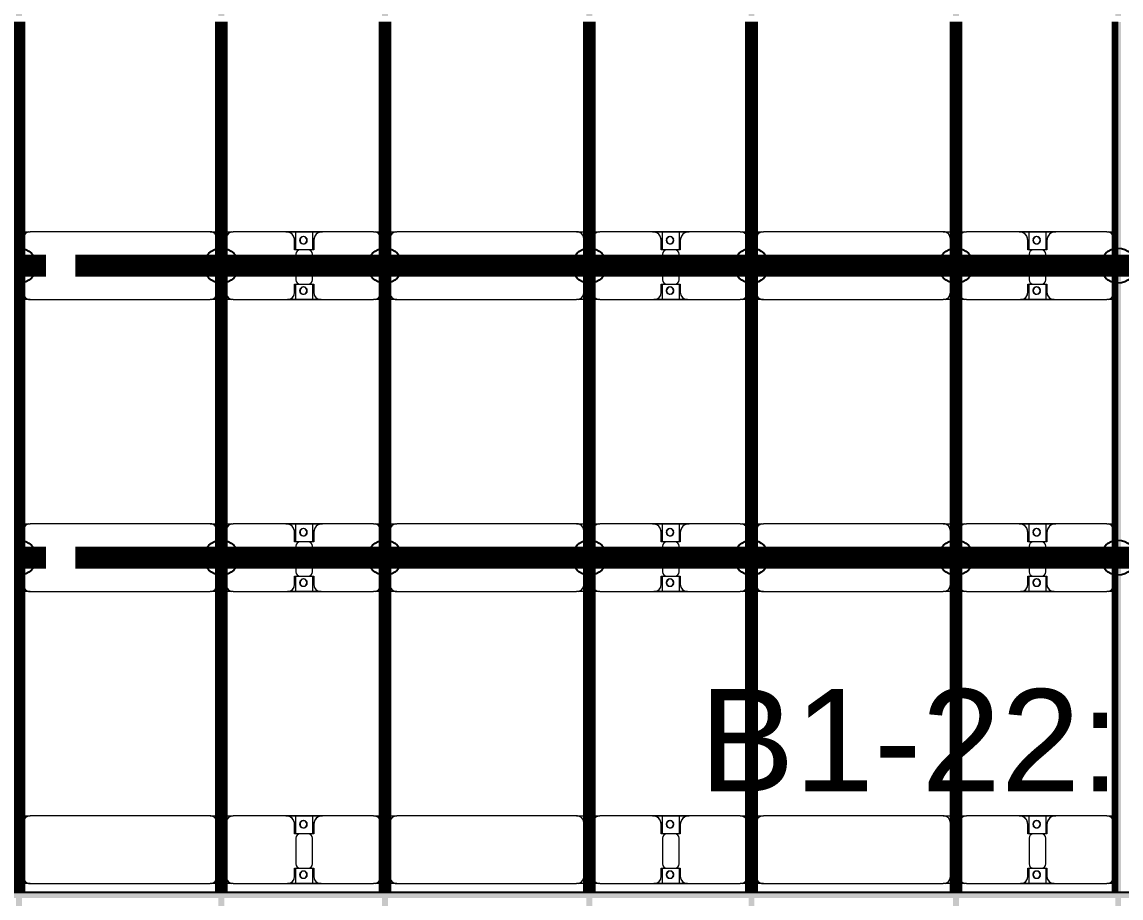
# Model space of a CAD drawing. Header units: millimetres. Extents: x -268744 to 115753, y -96240 to -10461.
# Drawn here: x -224589 to -217064, y -28647 to -22647 of the extents above; entities that cross this region are included whole.
import ezdxf

# ---------------------------------------------------------------- set-up
doc = ezdxf.new("R2010")
doc.units = ezdxf.units.MM
doc.layers.add('A-GENM', color=13, linetype='Continuous', lineweight=9)
doc.layers.add('S-BEAM', color=12, linetype='Continuous', lineweight=9)
doc.layers.add('GC-GHI CHU', color=2, linetype='Continuous')
doc.layers.add('GC-HOP 40x60 GIA CUONG', color=1, linetype='Continuous')
doc.styles.add('GC_VN', font='arial.ttf')

# ---------------------------------------------------------------- blocks, each defined once
blk = doc.blocks.new('Dầm C52 - Dầm C52-V2-KHUNG KẾT CẤU BÈ PIN 1')
at = {"layer": 'S-BEAM', "lineweight": 140}
h = blk.add_hatch(color=1, dxfattribs=at)
h.paths.add_polyline_path([(-25480.9, 20), (-25480.9, -20), (-25440.9, -20), (-25440.9, 20)])
h.paths.add_polyline_path([(-25400.9, 20), (-25400.9, -20), (-19440.9, -20), (-19443, 20), (-24983.5, 20)])
h.paths.add_polyline_path([(-19400.9, 20), (-19400.9, -20), (-13440.9, -20), (-13440.9, 20), (-18519.6, 20)])
h.paths.add_polyline_path([(-13400.9, -20), (-7440.9, -20), (-7440.9, 20), (-13400.9, 20)])
h.paths.add_polyline_path([(-7400.9, 20), (-7400.9, -20), (-1440.9, -20), (-1440.9, 20), (-6515.3, 20)])
h.paths.add_polyline_path([(-1400.9, 20), (-1400.9, -20), (4559.1, -20), (4559.1, 20), (-974.9, 20)])
h.paths.add_polyline_path([(4599.1, -20), (10559.1, -20), (10559.1, 20), (4599.1, 20)])
h.paths.add_polyline_path([(10599.1, -20), (16559.1, -20), (16559.1, 20), (10599.1, 20)])
h.paths.add_polyline_path([(16599.1, 20), (16599.1, -20), (22559.1, -20), (22559.1, 20), (17493.2, 20)])
h.paths.add_polyline_path([(22599.1, 20), (22599.1, -20), (25259.1, -20), (25259.1, 20), (23033.7, 20)])
h.paths.add_polyline_path([(25299.1, -20), (25480.9, -20), (25480.9, 20), (25299.1, 20)])
at = {"layer": 'S-BEAM', "color": 1, "lineweight": 140}
for p, q in [((16599.1, 20), (22559.1, 20)), ((22559.1, -20), (16599.1, -20))]:
    blk.add_line(p, q, dxfattribs=at)
blk = doc.blocks.new('Dầm C52 - Dầm C52-102503-KHUNG KẾT CẤU BÈ PIN 1')
at = {"layer": 'S-BEAM', "lineweight": 140}
h = blk.add_hatch(color=1, dxfattribs=at)
h.paths.add_polyline_path([(-25480.9, 20), (-25480.9, -20), (-25440.9, -20), (-25440.9, 20)])
h.paths.add_polyline_path([(-25400.9, 20), (-25400.9, -20), (-19440.9, -20), (-19443, 20), (-24983.5, 20)])
h.paths.add_polyline_path([(-19400.9, 20), (-19400.9, -20), (-13440.9, -20), (-13440.9, 20), (-17596.2, 20)])
h.paths.add_polyline_path([(-13400.9, -20), (-7440.9, -20), (-7440.9, 20), (-13400.9, 20)])
h.paths.add_polyline_path([(-7400.9, -20), (-1440.9, -20), (-1440.9, 20), (-7400.9, 20)])
h.paths.add_polyline_path([(-1400.9, -20), (4559.1, -20), (4559.1, 20), (-1400.9, 20)])
h.paths.add_polyline_path([(4599.1, -20), (10559.1, -20), (10559.1, 20), (4599.1, 20)])
h.paths.add_polyline_path([(10599.1, 20), (10599.1, -20), (16559.1, -20), (16559.1, 20), (11952.8, 20)])
h.paths.add_polyline_path([(16599.1, -20), (22559.1, -20), (22559.1, 20), (16599.1, 20)])
h.paths.add_polyline_path([(22599.1, -20), (25259.1, -20), (25259.1, 20), (22599.1, 20)])
h.paths.add_polyline_path([(25299.1, -20), (25441.8, -20), (25441.8, 20), (25299.1, 20)])
at = {"layer": 'S-BEAM', "color": 1, "lineweight": 140}
for p, q in [((16599.1, 20), (22559.1, 20)), ((22559.1, -20), (16599.1, -20))]:
    blk.add_line(p, q, dxfattribs=at)
blk = doc.blocks.new('Dai phao do pin - DẢI PHAO ĐỠ PIN-V17-KHUNG KẾT CẤU BÈ PIN 1')
at = {"layer": 'A-GENM', "color": 7}
for p, q in [((29442.6, 241.6), (29499.7, 241.6)), ((29442.6, 241.6), (29499.7, 241.6)), ((30730.3, 241.6), (29499.7, 241.6)), ((30730.3, 241.6), (30787.6, 241.6)), ((30730.3, 241.6), (30787.6, 241.6)), ((30827.6, 241.6), (30889.7, 241.6)), ((30827.6, 241.6), (30889.7, 241.6)), ((31249.7, 241.6), (30889.7, 241.6)), ((31249.7, 241.6), (31432.2, 241.6)), ((31432.2, 241.6), (31249.7, 241.6)), ((31317.8, 241.6), (31500.3, 241.6)), ((31317.8, 116.2), (31317.8, 241.6)), ((31500.3, 241.6), (31317.8, 241.6)), ((31432.2, 241.6), (31432.2, 116.2)), ((31850.3, 241.6), (31500.3, 241.6)), ((31850.3, 241.6), (31907.6, 241.6)), ((31850.3, 241.6), (31907.6, 241.6)), ((31947.6, 241.6), (32009.7, 241.6)), ((31947.6, 241.6), (32009.7, 241.6)), ((33240.3, 241.6), (32009.7, 241.6)), ((33240.3, 241.6), (33307.6, 241.6)), ((33240.3, 241.6), (33307.6, 241.6)), ((33347.6, 241.6), (33399.7, 241.6)), ((33347.6, 241.6), (33399.7, 241.6)), ((33759.7, 241.6), (33399.7, 241.6)), ((33759.7, 241.6), (33942.2, 241.6)), ((33942.2, 241.6), (33759.7, 241.6)), ((33827.8, 241.6), (34010.3, 241.6)), ((33827.8, 116.2), (33827.8, 241.6)), ((34010.3, 241.6), (33827.8, 241.6)), ((33942.2, 241.6), (33942.2, 116.2)), ((34360.3, 241.6), (34010.3, 241.6)), ((34360.3, 241.6), (34417.6, 241.6)), ((34360.3, 241.6), (34417.6, 241.6)), ((34457.6, 241.6), (34519.7, 241.6)), ((34457.6, 241.6), (34519.7, 241.6)), ((35750.3, 241.6), (34519.7, 241.6)), ((35750.3, 241.6), (35817.6, 241.6)), ((35750.3, 241.6), (35817.6, 241.6)), ((35857.6, 241.6), (35909.7, 241.6)), ((35857.6, 241.6), (35909.7, 241.6)), ((36269.7, 241.6), (35909.7, 241.6)), ((36269.7, 241.6), (36452.2, 241.6)), ((36452.2, 241.6), (36269.7, 241.6)), ((36337.8, 241.6), (36520.3, 241.6)), ((36337.8, 116.2), (36337.8, 241.6)), ((36520.3, 241.6), (36337.8, 241.6)), ((36452.2, 241.6), (36452.2, 116.2)), ((36870.3, 241.6), (36520.3, 241.6)), ((36870.3, 241.6), (36927.6, 241.6)), ((36870.3, 241.6), (36927.6, 241.6)), ((29449.7, 191.6), (29449.7, -173.4)), ((30780.3, -173.4), (30780.3, 191.6)), ((30839.7, 191.6), (30839.7, -173.4)), ((31309.7, 118.2), (31309.7, 181.6)), ((31440.3, 181.6), (31440.3, 118.2)), ((31900.3, -173.4), (31900.3, 191.6)), ((31959.7, 191.6), (31959.7, -173.4)), ((33290.3, -173.4), (33290.3, 191.6)), ((33349.7, 191.6), (33349.7, -173.4)), ((33819.7, 118.2), (33819.7, 181.6)), ((33950.3, 181.6), (33950.3, 118.2)), ((34410.3, -173.4), (34410.3, 191.6)), ((34469.7, 191.6), (34469.7, -173.4)), ((35800.3, -173.4), (35800.3, 191.6)), ((35859.7, 191.6), (35859.7, -173.4)), ((36329.7, 118.2), (36329.7, 181.6)), ((36460.3, 181.6), (36460.3, 118.2)), ((36920.3, -173.4), (36920.3, 191.6)), ((31402.2, 118.2), (31309.7, 118.2)), ((31317.8, 88.2), (31317.8, -88.2)), ((31440.3, 118.2), (31347.8, 118.2)), ((31432.2, -88.2), (31432.2, 88.2)), ((33912.2, 118.2), (33819.7, 118.2)), ((33827.8, 88.2), (33827.8, -88.2)), ((33950.3, 118.2), (33857.8, 118.2)), ((33942.2, -88.2), (33942.2, 88.2)), ((36422.2, 118.2), (36329.7, 118.2)), ((36337.8, 88.2), (36337.8, -88.2)), ((36460.3, 118.2), (36367.8, 118.2)), ((36452.2, -88.2), (36452.2, 88.2)), ((31309.7, -173.4), (31309.7, -118.2)), ((31309.7, -118.2), (31402.2, -118.2)), ((31317.8, -223.4), (31317.8, -116.2)), ((31347.8, -118.2), (31440.3, -118.2)), ((31432.2, -116.2), (31432.2, -223.4)), ((31440.3, -118.2), (31440.3, -173.4)), ((33819.7, -173.4), (33819.7, -118.2)), ((33819.7, -118.2), (33912.2, -118.2)), ((33827.8, -223.4), (33827.8, -116.2)), ((33857.8, -118.2), (33950.3, -118.2)), ((33942.2, -116.2), (33942.2, -223.4)), ((33950.3, -118.2), (33950.3, -173.4)), ((36329.7, -173.4), (36329.7, -118.2)), ((36329.7, -118.2), (36422.2, -118.2)), ((36337.8, -223.4), (36337.8, -116.2)), ((36367.8, -118.2), (36460.3, -118.2)), ((36452.2, -116.2), (36452.2, -223.4)), ((36460.3, -118.2), (36460.3, -173.4)), ((29499.7, -223.4), (29442.6, -223.4)), ((29499.7, -223.4), (29442.6, -223.4)), ((29499.7, -223.4), (30730.3, -223.4)), ((30787.6, -223.4), (30730.3, -223.4)), ((30787.6, -223.4), (30730.3, -223.4)), ((30889.7, -223.4), (30827.6, -223.4)), ((30889.7, -223.4), (30827.6, -223.4)), ((30889.7, -223.4), (31259.7, -223.4)), ((31432.2, -223.4), (31259.7, -223.4)), ((31259.7, -223.4), (31432.2, -223.4)), ((31490.3, -223.4), (31317.8, -223.4)), ((31317.8, -223.4), (31490.3, -223.4)), ((31490.3, -223.4), (31850.3, -223.4)), ((31907.6, -223.4), (31850.3, -223.4)), ((31907.6, -223.4), (31850.3, -223.4)), ((32009.7, -223.4), (31947.6, -223.4)), ((32009.7, -223.4), (31947.6, -223.4)), ((32009.7, -223.4), (33240.3, -223.4)), ((33307.6, -223.4), (33240.3, -223.4)), ((33307.6, -223.4), (33240.3, -223.4)), ((33399.7, -223.4), (33347.6, -223.4)), ((33399.7, -223.4), (33347.6, -223.4)), ((33399.7, -223.4), (33769.7, -223.4)), ((33942.2, -223.4), (33769.7, -223.4)), ((33769.7, -223.4), (33942.2, -223.4)), ((34000.3, -223.4), (33827.8, -223.4)), ((33827.8, -223.4), (34000.3, -223.4)), ((34000.3, -223.4), (34360.3, -223.4)), ((34417.6, -223.4), (34360.3, -223.4)), ((34417.6, -223.4), (34360.3, -223.4)), ((34519.7, -223.4), (34457.6, -223.4)), ((34519.7, -223.4), (34457.6, -223.4)), ((34519.7, -223.4), (35750.3, -223.4)), ((35817.6, -223.4), (35750.3, -223.4)), ((35817.6, -223.4), (35750.3, -223.4)), ((35909.7, -223.4), (35857.6, -223.4)), ((35909.7, -223.4), (35857.6, -223.4)), ((35909.7, -223.4), (36279.7, -223.4)), ((36452.2, -223.4), (36279.7, -223.4)), ((36279.7, -223.4), (36452.2, -223.4)), ((36510.3, -223.4), (36337.8, -223.4)), ((36337.8, -223.4), (36510.3, -223.4)), ((36510.3, -223.4), (36870.3, -223.4)), ((36927.6, -223.4), (36870.3, -223.4)), ((36927.6, -223.4), (36870.3, -223.4))]:
    blk.add_line(p, q, dxfattribs=at)
for centre, radius, start, end in [((29499.7, 191.6), 50, 90, 180), ((29499.7, 191.6), 50, 105, 135), ((30730.3, 191.6), 50, 360, 90), ((30730.3, 191.6), 50, 60, 90), ((30889.7, 191.6), 50, 90, 180), ((30889.7, 191.6), 50, 105, 180), ((31249.7, 181.6), 60, 0, 90), ((31249.7, 181.6), 60, 0, 60), ((31500.3, 181.6), 60, 90, 180), ((31500.3, 181.6), 60, 120, 180), ((31850.3, 191.6), 50, 360, 90), ((31850.3, 191.6), 50, 360, 75), ((32009.7, 191.6), 50, 90, 180), ((32009.7, 191.6), 50, 105, 135), ((33240.3, 191.6), 50, 360, 90), ((33240.3, 191.6), 50, 60, 90), ((33399.7, 191.6), 50, 90, 180), ((33399.7, 191.6), 50, 105, 180), ((33759.7, 181.6), 60, 360, 90), ((33759.7, 181.6), 60, 360, 60), ((34010.3, 181.6), 60, 90, 180), ((34010.3, 181.6), 60, 120, 180), ((34360.3, 191.6), 50, 0, 90), ((34360.3, 191.6), 50, 0, 75), ((34519.7, 191.6), 50, 90, 180), ((34519.7, 191.6), 50, 105, 135), ((35750.3, 191.6), 50, 360, 90), ((35750.3, 191.6), 50, 60, 90), ((35909.7, 191.6), 50, 90, 180), ((35909.7, 191.6), 50, 105, 180), ((36269.7, 181.6), 60, 360, 90), ((36269.7, 181.6), 60, 360, 60), ((36520.3, 181.6), 60, 90, 180), ((36520.3, 181.6), 60, 120, 180), ((36870.3, 191.6), 50, 360, 90), ((36870.3, 191.6), 50, 360, 75), ((29499.7, 191.6), 50, 150, 180), ((30730.3, 191.6), 50, 15, 30), ((31368.6, 183.2), 25, 0, 180), ((31368.6, 183.2), 25, 180, 0), ((31368.6, 183.2), 25, 0, 165), ((31371.4, 183.2), 25, 360, 180), ((31371.4, 183.2), 25, 90, 180), ((31371.4, 183.2), 25, 180, 0), ((31371.4, 183.2), 25, 180, 300), ((31368.6, 183.2), 25, 210, 0), ((31371.4, 183.2), 25, 15, 75), ((31371.4, 183.2), 25, 330, 345), ((32009.7, 191.6), 50, 150, 180), ((33240.3, 191.6), 50, 15, 30), ((33878.6, 183.2), 25, 360, 180), ((33878.6, 183.2), 25, 180, 0), ((33878.6, 183.2), 25, 0, 165), ((33881.4, 183.2), 25, 0, 180), ((33881.4, 183.2), 25, 90, 180), ((33881.4, 183.2), 25, 180, 360), ((33881.4, 183.2), 25, 180, 300), ((33878.6, 183.2), 25, 210, 0), ((33881.4, 183.2), 25, 15, 75), ((33881.4, 183.2), 25, 330, 345), ((34519.7, 191.6), 50, 150, 180), ((35750.3, 191.6), 50, 15, 30), ((36388.6, 183.2), 25, 360, 180), ((36388.6, 183.2), 25, 180, 0), ((36388.6, 183.2), 25, 0, 165), ((36391.4, 183.2), 25, 0, 180), ((36391.4, 183.2), 25, 90, 180), ((36391.4, 183.2), 25, 180, 0), ((36391.4, 183.2), 25, 180, 300), ((36388.6, 183.2), 25, 210, 255), ((36388.6, 183.2), 25, 262.95651, 0), ((36391.4, 183.2), 25, 15, 75), ((36391.4, 183.2), 25, 330, 345), ((31347.8, 88.2), 30, 90, 180), ((31402.2, 88.2), 30, 0, 90), ((33857.8, 88.2), 30, 90, 180), ((33912.2, 88.2), 30, 0, 90), ((36367.8, 88.2), 30, 90, 180), ((36422.2, 88.2), 30, 0, 90), ((31347.8, -88.2), 30, 180, 270), ((31368.6, -161.8), 25, 0, 180), ((31368.6, -161.8), 25, 105, 165), ((31371.4, -161.8), 25, 360, 180), ((31371.4, -161.8), 25, 105, 180), ((31368.6, -161.8), 25, 0, 75), ((31371.4, -161.8), 25, 15, 75), ((31402.2, -88.2), 30, 270, 360), ((33857.8, -88.2), 30, 180, 270), ((33878.6, -161.8), 25, 0, 180), ((33878.6, -161.8), 25, 105, 165), ((33881.4, -161.8), 25, 0, 180), ((33881.4, -161.8), 25, 105, 180), ((33878.6, -161.8), 25, 0, 75), ((33881.4, -161.8), 25, 15, 75), ((33912.2, -88.2), 30, 270, 0), ((36367.8, -88.2), 30, 180, 270), ((36388.6, -161.8), 25, 360, 180), ((36388.6, -161.8), 25, 105, 165), ((36391.4, -161.8), 25, 360, 180), ((36391.4, -161.8), 25, 105, 180), ((36388.6, -161.8), 25, 0, 75), ((36391.4, -161.8), 25, 15, 75), ((36422.2, -88.2), 30, 270, 0), ((29499.7, -173.4), 50, 180, 270), ((29499.7, -173.4), 50, 180, 210), ((29499.7, -173.4), 50, 240, 270), ((30730.3, -173.4), 50, 270, 0), ((30730.3, -173.4), 50, 285, 300), ((30730.3, -173.4), 50, 330, 360), ((30889.7, -173.4), 50, 180, 270), ((30889.7, -173.4), 50, 180, 255), ((31259.7, -173.4), 50, 270, 0), ((31259.7, -173.4), 50, 285, 0), ((31368.6, -161.8), 25, 180, 0), ((31368.6, -161.8), 25, 195, 0), ((31371.4, -161.8), 25, 180, 0), ((31371.4, -161.8), 25, 180, 270), ((31371.4, -161.8), 25, 285, 345), ((31490.3, -173.4), 50, 180, 270), ((31490.3, -173.4), 50, 180, 255), ((31850.3, -173.4), 50, 270, 360), ((31850.3, -173.4), 50, 285, 360), ((32009.7, -173.4), 50, 180, 270), ((32009.7, -173.4), 50, 180, 210), ((32009.7, -173.4), 50, 240, 270), ((33240.3, -173.4), 50, 270, 360), ((33240.3, -173.4), 50, 285, 300), ((33240.3, -173.4), 50, 330, 360), ((33399.7, -173.4), 50, 180, 270), ((33399.7, -173.4), 50, 180, 255), ((33769.7, -173.4), 50, 270, 0), ((33769.7, -173.4), 50, 285, 0), ((33878.6, -161.8), 25, 180, 0), ((33878.6, -161.8), 25, 195, 0), ((33881.4, -161.8), 25, 180, 0), ((33881.4, -161.8), 25, 180, 270), ((33881.4, -161.8), 25, 285, 345), ((34000.3, -173.4), 50, 180, 270), ((34000.3, -173.4), 50, 180, 255), ((34360.3, -173.4), 50, 270, 0), ((34360.3, -173.4), 50, 285, 0), ((34519.7, -173.4), 50, 180, 270), ((34519.7, -173.4), 50, 180, 210), ((34519.7, -173.4), 50, 240, 270), ((35750.3, -173.4), 50, 270, 360), ((35750.3, -173.4), 50, 285, 300), ((35750.3, -173.4), 50, 330, 360), ((35909.7, -173.4), 50, 180, 270), ((35909.7, -173.4), 50, 180, 255), ((36279.7, -173.4), 50, 270, 0), ((36279.7, -173.4), 50, 285, 0), ((36388.6, -161.8), 25, 180, 0), ((36388.6, -161.8), 25, 195, 0), ((36391.4, -161.8), 25, 180, 0), ((36391.4, -161.8), 25, 180, 270), ((36391.4, -161.8), 25, 285, 345), ((36510.3, -173.4), 50, 180, 270), ((36510.3, -173.4), 50, 180, 255), ((36870.3, -173.4), 50, 270, 360), ((36870.3, -173.4), 50, 285, 360)]:
    blk.add_arc(centre, radius, start, end, dxfattribs=at)
blk = doc.blocks.new('Dai phao do pin - DẢI PHAO ĐỠ PIN-V22-KHUNG KẾT CẤU BÈ PIN 1')
at = {"layer": 'A-GENM', "color": 7}
for p, q in [((29442.6, 241.6), (29499.7, 241.6)), ((29442.6, 241.6), (29499.7, 241.6)), ((30730.3, 241.6), (29499.7, 241.6)), ((30730.3, 241.6), (30787.6, 241.6)), ((30730.3, 241.6), (30787.6, 241.6)), ((30827.6, 241.6), (30889.7, 241.6)), ((30827.6, 241.6), (30889.7, 241.6)), ((31249.7, 241.6), (30889.7, 241.6)), ((31249.7, 241.6), (31432.2, 241.6)), ((31432.2, 241.6), (31249.7, 241.6)), ((31317.8, 241.6), (31500.3, 241.6)), ((31317.8, 116.2), (31317.8, 241.6)), ((31500.3, 241.6), (31317.8, 241.6)), ((31432.2, 241.6), (31432.2, 116.2)), ((31850.3, 241.6), (31500.3, 241.6)), ((31850.3, 241.6), (31907.6, 241.6)), ((31850.3, 241.6), (31907.6, 241.6)), ((31947.6, 241.6), (32009.7, 241.6)), ((31947.6, 241.6), (32009.7, 241.6)), ((33240.3, 241.6), (32009.7, 241.6)), ((33240.3, 241.6), (33307.6, 241.6)), ((33240.3, 241.6), (33307.6, 241.6)), ((33347.6, 241.6), (33399.7, 241.6)), ((33347.6, 241.6), (33399.7, 241.6)), ((33759.7, 241.6), (33399.7, 241.6)), ((33759.7, 241.6), (33942.2, 241.6)), ((33942.2, 241.6), (33759.7, 241.6)), ((33827.8, 241.6), (34010.3, 241.6)), ((33827.8, 116.2), (33827.8, 241.6)), ((34010.3, 241.6), (33827.8, 241.6)), ((33942.2, 241.6), (33942.2, 116.2)), ((34360.3, 241.6), (34010.3, 241.6)), ((34360.3, 241.6), (34417.6, 241.6)), ((34360.3, 241.6), (34417.6, 241.6)), ((34457.6, 241.6), (34519.7, 241.6)), ((34457.6, 241.6), (34519.7, 241.6)), ((35750.3, 241.6), (34519.7, 241.6)), ((35750.3, 241.6), (35817.6, 241.6)), ((35750.3, 241.6), (35817.6, 241.6)), ((35857.6, 241.6), (35909.7, 241.6)), ((35857.6, 241.6), (35909.7, 241.6)), ((36269.7, 241.6), (35909.7, 241.6)), ((36269.7, 241.6), (36452.2, 241.6)), ((36452.2, 241.6), (36269.7, 241.6)), ((36337.8, 241.6), (36520.3, 241.6)), ((36337.8, 116.2), (36337.8, 241.6)), ((36520.3, 241.6), (36337.8, 241.6)), ((36452.2, 241.6), (36452.2, 116.2)), ((36870.3, 241.6), (36520.3, 241.6)), ((36870.3, 241.6), (36927.6, 241.6)), ((36870.3, 241.6), (36927.6, 241.6)), ((29449.7, 191.6), (29449.7, -173.4)), ((30780.3, -173.4), (30780.3, 191.6)), ((30839.7, 191.6), (30839.7, -173.4)), ((31309.7, 118.2), (31309.7, 181.6)), ((31440.3, 181.6), (31440.3, 118.2)), ((31900.3, -173.4), (31900.3, 191.6)), ((31959.7, 191.6), (31959.7, -173.4)), ((33290.3, -173.4), (33290.3, 191.6)), ((33349.7, 191.6), (33349.7, -173.4)), ((33819.7, 118.2), (33819.7, 181.6)), ((33950.3, 181.6), (33950.3, 118.2)), ((34410.3, -173.4), (34410.3, 191.6)), ((34469.7, 191.6), (34469.7, -173.4)), ((35800.3, -173.4), (35800.3, 191.6)), ((35859.7, 191.6), (35859.7, -173.4)), ((36329.7, 118.2), (36329.7, 181.6)), ((36460.3, 181.6), (36460.3, 118.2)), ((36920.3, -173.4), (36920.3, 191.6)), ((31402.2, 118.2), (31309.7, 118.2)), ((31317.8, 88.2), (31317.8, -88.2)), ((31440.3, 118.2), (31347.8, 118.2)), ((31432.2, -88.2), (31432.2, 88.2)), ((33912.2, 118.2), (33819.7, 118.2)), ((33827.8, 88.2), (33827.8, -88.2)), ((33950.3, 118.2), (33857.8, 118.2)), ((33942.2, -88.2), (33942.2, 88.2)), ((36422.2, 118.2), (36329.7, 118.2)), ((36337.8, 88.2), (36337.8, -88.2)), ((36460.3, 118.2), (36367.8, 118.2)), ((36452.2, -88.2), (36452.2, 88.2)), ((31309.7, -173.4), (31309.7, -118.2)), ((31309.7, -118.2), (31402.2, -118.2)), ((31317.8, -223.4), (31317.8, -116.2)), ((31347.8, -118.2), (31440.3, -118.2)), ((31432.2, -116.2), (31432.2, -223.4)), ((31440.3, -118.2), (31440.3, -173.4)), ((33819.7, -173.4), (33819.7, -118.2)), ((33819.7, -118.2), (33912.2, -118.2)), ((33827.8, -223.4), (33827.8, -116.2)), ((33857.8, -118.2), (33950.3, -118.2)), ((33942.2, -116.2), (33942.2, -223.4)), ((33950.3, -118.2), (33950.3, -173.4)), ((36329.7, -173.4), (36329.7, -118.2)), ((36329.7, -118.2), (36422.2, -118.2)), ((36337.8, -223.4), (36337.8, -116.2)), ((36367.8, -118.2), (36460.3, -118.2)), ((36452.2, -116.2), (36452.2, -223.4)), ((36460.3, -118.2), (36460.3, -173.4)), ((29499.7, -223.4), (29442.6, -223.4)), ((29499.7, -223.4), (29442.6, -223.4)), ((29499.7, -223.4), (30730.3, -223.4)), ((30787.6, -223.4), (30730.3, -223.4)), ((30787.6, -223.4), (30730.3, -223.4)), ((30889.7, -223.4), (30827.6, -223.4)), ((30889.7, -223.4), (30827.6, -223.4)), ((30889.7, -223.4), (31259.7, -223.4)), ((31432.2, -223.4), (31259.7, -223.4)), ((31259.7, -223.4), (31432.2, -223.4)), ((31490.3, -223.4), (31317.8, -223.4)), ((31317.8, -223.4), (31490.3, -223.4)), ((31490.3, -223.4), (31850.3, -223.4)), ((31907.6, -223.4), (31850.3, -223.4)), ((31907.6, -223.4), (31850.3, -223.4)), ((32009.7, -223.4), (31947.6, -223.4)), ((32009.7, -223.4), (31947.6, -223.4)), ((32009.7, -223.4), (33240.3, -223.4)), ((33307.6, -223.4), (33240.3, -223.4)), ((33307.6, -223.4), (33240.3, -223.4)), ((33399.7, -223.4), (33347.6, -223.4)), ((33399.7, -223.4), (33347.6, -223.4)), ((33399.7, -223.4), (33769.7, -223.4)), ((33942.2, -223.4), (33769.7, -223.4)), ((33769.7, -223.4), (33942.2, -223.4)), ((34000.3, -223.4), (33827.8, -223.4)), ((33827.8, -223.4), (34000.3, -223.4)), ((34000.3, -223.4), (34360.3, -223.4)), ((34417.6, -223.4), (34360.3, -223.4)), ((34417.6, -223.4), (34360.3, -223.4)), ((34519.7, -223.4), (34457.6, -223.4)), ((34519.7, -223.4), (34457.6, -223.4)), ((34519.7, -223.4), (35750.3, -223.4)), ((35817.6, -223.4), (35750.3, -223.4)), ((35817.6, -223.4), (35750.3, -223.4)), ((35909.7, -223.4), (35857.6, -223.4)), ((35909.7, -223.4), (35857.6, -223.4)), ((35909.7, -223.4), (36279.7, -223.4)), ((36452.2, -223.4), (36279.7, -223.4)), ((36279.7, -223.4), (36452.2, -223.4)), ((36510.3, -223.4), (36337.8, -223.4)), ((36337.8, -223.4), (36510.3, -223.4)), ((36510.3, -223.4), (36870.3, -223.4)), ((36927.6, -223.4), (36870.3, -223.4)), ((36927.6, -223.4), (36870.3, -223.4))]:
    blk.add_line(p, q, dxfattribs=at)
for centre, radius, start, end in [((29499.7, 191.6), 50, 90, 180), ((29499.7, 191.6), 50, 105, 135), ((30730.3, 191.6), 50, 360, 90), ((30730.3, 191.6), 50, 60, 90), ((30889.7, 191.6), 50, 90, 180), ((30889.7, 191.6), 50, 105, 180), ((31249.7, 181.6), 60, 0, 90), ((31249.7, 181.6), 60, 0, 60), ((31500.3, 181.6), 60, 90, 180), ((31500.3, 181.6), 60, 120, 180), ((31850.3, 191.6), 50, 360, 90), ((31850.3, 191.6), 50, 360, 75), ((32009.7, 191.6), 50, 90, 180), ((32009.7, 191.6), 50, 105, 135), ((33240.3, 191.6), 50, 360, 90), ((33240.3, 191.6), 50, 60, 90), ((33399.7, 191.6), 50, 90, 180), ((33399.7, 191.6), 50, 105, 180), ((33759.7, 181.6), 60, 360, 90), ((33759.7, 181.6), 60, 360, 60), ((34010.3, 181.6), 60, 90, 180), ((34010.3, 181.6), 60, 120, 180), ((34360.3, 191.6), 50, 0, 90), ((34360.3, 191.6), 50, 0, 75), ((34519.7, 191.6), 50, 90, 180), ((34519.7, 191.6), 50, 105, 135), ((35750.3, 191.6), 50, 360, 90), ((35750.3, 191.6), 50, 60, 90), ((35909.7, 191.6), 50, 90, 180), ((35909.7, 191.6), 50, 105, 180), ((36269.7, 181.6), 60, 360, 90), ((36269.7, 181.6), 60, 360, 60), ((36520.3, 181.6), 60, 90, 180), ((36520.3, 181.6), 60, 120, 180), ((36870.3, 191.6), 50, 360, 90), ((36870.3, 191.6), 50, 360, 75), ((29499.7, 191.6), 50, 150, 180), ((30730.3, 191.6), 50, 15, 30), ((31368.6, 183.2), 25, 0, 180), ((31368.6, 183.2), 25, 180, 0), ((31368.6, 183.2), 25, 0, 165), ((31371.4, 183.2), 25, 360, 180), ((31371.4, 183.2), 25, 90, 180), ((31371.4, 183.2), 25, 180, 0), ((31371.4, 183.2), 25, 180, 300), ((31368.6, 183.2), 25, 210, 0), ((31371.4, 183.2), 25, 15, 75), ((31371.4, 183.2), 25, 330, 345), ((32009.7, 191.6), 50, 150, 180), ((33240.3, 191.6), 50, 15, 30), ((33878.6, 183.2), 25, 360, 180), ((33878.6, 183.2), 25, 180, 0), ((33878.6, 183.2), 25, 0, 165), ((33881.4, 183.2), 25, 0, 180), ((33881.4, 183.2), 25, 90, 180), ((33881.4, 183.2), 25, 180, 360), ((33881.4, 183.2), 25, 180, 300), ((33878.6, 183.2), 25, 210, 0), ((33881.4, 183.2), 25, 15, 75), ((33881.4, 183.2), 25, 330, 345), ((34519.7, 191.6), 50, 150, 180), ((35750.3, 191.6), 50, 15, 30), ((36388.6, 183.2), 25, 360, 180), ((36388.6, 183.2), 25, 180, 0), ((36388.6, 183.2), 25, 0, 165), ((36391.4, 183.2), 25, 0, 180), ((36391.4, 183.2), 25, 90, 180), ((36391.4, 183.2), 25, 180, 0), ((36391.4, 183.2), 25, 180, 300), ((36388.6, 183.2), 25, 210, 255), ((36388.6, 183.2), 25, 262.95651, 0), ((36391.4, 183.2), 25, 15, 75), ((36391.4, 183.2), 25, 330, 345), ((31347.8, 88.2), 30, 90, 180), ((31402.2, 88.2), 30, 0, 90), ((33857.8, 88.2), 30, 90, 180), ((33912.2, 88.2), 30, 0, 90), ((36367.8, 88.2), 30, 90, 180), ((36422.2, 88.2), 30, 0, 90), ((31347.8, -88.2), 30, 180, 270), ((31368.6, -161.8), 25, 0, 180), ((31368.6, -161.8), 25, 105, 165), ((31371.4, -161.8), 25, 360, 180), ((31371.4, -161.8), 25, 105, 180), ((31368.6, -161.8), 25, 0, 75), ((31371.4, -161.8), 25, 15, 75), ((31402.2, -88.2), 30, 270, 360), ((33857.8, -88.2), 30, 180, 270), ((33878.6, -161.8), 25, 0, 180), ((33878.6, -161.8), 25, 105, 165), ((33881.4, -161.8), 25, 0, 180), ((33881.4, -161.8), 25, 105, 180), ((33878.6, -161.8), 25, 0, 75), ((33881.4, -161.8), 25, 15, 75), ((33912.2, -88.2), 30, 270, 0), ((36367.8, -88.2), 30, 180, 270), ((36388.6, -161.8), 25, 360, 180), ((36388.6, -161.8), 25, 105, 165), ((36391.4, -161.8), 25, 360, 180), ((36391.4, -161.8), 25, 105, 180), ((36388.6, -161.8), 25, 0, 75), ((36391.4, -161.8), 25, 15, 75), ((36422.2, -88.2), 30, 270, 0), ((29499.7, -173.4), 50, 180, 270), ((29499.7, -173.4), 50, 180, 210), ((29499.7, -173.4), 50, 240, 270), ((30730.3, -173.4), 50, 270, 0), ((30730.3, -173.4), 50, 285, 300), ((30730.3, -173.4), 50, 330, 360), ((30889.7, -173.4), 50, 180, 270), ((30889.7, -173.4), 50, 180, 255), ((31259.7, -173.4), 50, 270, 0), ((31259.7, -173.4), 50, 285, 0), ((31368.6, -161.8), 25, 180, 0), ((31368.6, -161.8), 25, 195, 0), ((31371.4, -161.8), 25, 180, 0), ((31371.4, -161.8), 25, 180, 270), ((31371.4, -161.8), 25, 285, 345), ((31490.3, -173.4), 50, 180, 270), ((31490.3, -173.4), 50, 180, 255), ((31850.3, -173.4), 50, 270, 360), ((31850.3, -173.4), 50, 285, 360), ((32009.7, -173.4), 50, 180, 270), ((32009.7, -173.4), 50, 180, 210), ((32009.7, -173.4), 50, 240, 270), ((33240.3, -173.4), 50, 270, 360), ((33240.3, -173.4), 50, 285, 300), ((33240.3, -173.4), 50, 330, 360), ((33399.7, -173.4), 50, 180, 270), ((33399.7, -173.4), 50, 180, 255), ((33769.7, -173.4), 50, 270, 0), ((33769.7, -173.4), 50, 285, 0), ((33878.6, -161.8), 25, 180, 0), ((33878.6, -161.8), 25, 195, 0), ((33881.4, -161.8), 25, 180, 0), ((33881.4, -161.8), 25, 180, 270), ((33881.4, -161.8), 25, 285, 345), ((34000.3, -173.4), 50, 180, 270), ((34000.3, -173.4), 50, 180, 255), ((34360.3, -173.4), 50, 270, 0), ((34360.3, -173.4), 50, 285, 0), ((34519.7, -173.4), 50, 180, 270), ((34519.7, -173.4), 50, 180, 210), ((34519.7, -173.4), 50, 240, 270), ((35750.3, -173.4), 50, 270, 360), ((35750.3, -173.4), 50, 285, 300), ((35750.3, -173.4), 50, 330, 360), ((35909.7, -173.4), 50, 180, 270), ((35909.7, -173.4), 50, 180, 255), ((36279.7, -173.4), 50, 270, 0), ((36279.7, -173.4), 50, 285, 0), ((36388.6, -161.8), 25, 180, 0), ((36388.6, -161.8), 25, 195, 0), ((36391.4, -161.8), 25, 180, 0), ((36391.4, -161.8), 25, 180, 270), ((36391.4, -161.8), 25, 285, 345), ((36510.3, -173.4), 50, 180, 270), ((36510.3, -173.4), 50, 180, 255), ((36870.3, -173.4), 50, 270, 360), ((36870.3, -173.4), 50, 285, 360)]:
    blk.add_arc(centre, radius, start, end, dxfattribs=at)
blk = doc.blocks.new('Dai phao do pin - DẢI PHAO ĐỠ PIN-V23-KHUNG KẾT CẤU BÈ PIN 1')
at = {"layer": 'A-GENM', "color": 7}
for p, q in [((29442.6, 241.6), (29499.7, 241.6)), ((29442.6, 241.6), (29499.7, 241.6)), ((30730.3, 241.6), (29499.7, 241.6)), ((30730.3, 241.6), (30787.6, 241.6)), ((30730.3, 241.6), (30787.6, 241.6)), ((30827.6, 241.6), (30889.7, 241.6)), ((30827.6, 241.6), (30889.7, 241.6)), ((31249.7, 241.6), (30889.7, 241.6)), ((31249.7, 241.6), (31432.2, 241.6)), ((31432.2, 241.6), (31249.7, 241.6)), ((31317.8, 241.6), (31500.3, 241.6)), ((31317.8, 116.2), (31317.8, 241.6)), ((31500.3, 241.6), (31317.8, 241.6)), ((31432.2, 241.6), (31432.2, 116.2)), ((31850.3, 241.6), (31500.3, 241.6)), ((31850.3, 241.6), (31907.6, 241.6)), ((31850.3, 241.6), (31907.6, 241.6)), ((31947.6, 241.6), (32009.7, 241.6)), ((31947.6, 241.6), (32009.7, 241.6)), ((33240.3, 241.6), (32009.7, 241.6)), ((33240.3, 241.6), (33307.6, 241.6)), ((33240.3, 241.6), (33307.6, 241.6)), ((33347.6, 241.6), (33399.7, 241.6)), ((33347.6, 241.6), (33399.7, 241.6)), ((33759.7, 241.6), (33399.7, 241.6)), ((33759.7, 241.6), (33942.2, 241.6)), ((33942.2, 241.6), (33759.7, 241.6)), ((33827.8, 241.6), (34010.3, 241.6)), ((33827.8, 116.2), (33827.8, 241.6)), ((34010.3, 241.6), (33827.8, 241.6)), ((33942.2, 241.6), (33942.2, 116.2)), ((34360.3, 241.6), (34010.3, 241.6)), ((34360.3, 241.6), (34417.6, 241.6)), ((34360.3, 241.6), (34417.6, 241.6)), ((34457.6, 241.6), (34519.7, 241.6)), ((34457.6, 241.6), (34519.7, 241.6)), ((35750.3, 241.6), (34519.7, 241.6)), ((35750.3, 241.6), (35817.6, 241.6)), ((35750.3, 241.6), (35817.6, 241.6)), ((35857.6, 241.6), (35909.7, 241.6)), ((35857.6, 241.6), (35909.7, 241.6)), ((36269.7, 241.6), (35909.7, 241.6)), ((36269.7, 241.6), (36452.2, 241.6)), ((36452.2, 241.6), (36269.7, 241.6)), ((36337.8, 241.6), (36520.3, 241.6)), ((36337.8, 116.2), (36337.8, 241.6)), ((36520.3, 241.6), (36337.8, 241.6)), ((36452.2, 241.6), (36452.2, 116.2)), ((36870.3, 241.6), (36520.3, 241.6)), ((36870.3, 241.6), (36927.6, 241.6)), ((36870.3, 241.6), (36927.6, 241.6)), ((29449.7, 191.6), (29449.7, -173.4)), ((30780.3, -173.4), (30780.3, 191.6)), ((30839.7, 191.6), (30839.7, -173.4)), ((31309.7, 118.2), (31309.7, 181.6)), ((31440.3, 181.6), (31440.3, 118.2)), ((31900.3, -173.4), (31900.3, 191.6)), ((31959.7, 191.6), (31959.7, -173.4)), ((33290.3, -173.4), (33290.3, 191.6)), ((33349.7, 191.6), (33349.7, -173.4)), ((33819.7, 118.2), (33819.7, 181.6)), ((33950.3, 181.6), (33950.3, 118.2)), ((34410.3, -173.4), (34410.3, 191.6)), ((34469.7, 191.6), (34469.7, -173.4)), ((35800.3, -173.4), (35800.3, 191.6)), ((35859.7, 191.6), (35859.7, -173.4)), ((36329.7, 118.2), (36329.7, 181.6)), ((36460.3, 181.6), (36460.3, 118.2)), ((36920.3, -173.4), (36920.3, 191.6)), ((31402.2, 118.2), (31309.7, 118.2)), ((31317.8, 88.2), (31317.8, -88.2)), ((31440.3, 118.2), (31347.8, 118.2)), ((31432.2, -88.2), (31432.2, 88.2)), ((33912.2, 118.2), (33819.7, 118.2)), ((33827.8, 88.2), (33827.8, -88.2)), ((33950.3, 118.2), (33857.8, 118.2)), ((33942.2, -88.2), (33942.2, 88.2)), ((36422.2, 118.2), (36329.7, 118.2)), ((36337.8, 88.2), (36337.8, -88.2)), ((36460.3, 118.2), (36367.8, 118.2)), ((36452.2, -88.2), (36452.2, 88.2)), ((31309.7, -173.4), (31309.7, -118.2)), ((31309.7, -118.2), (31402.2, -118.2)), ((31317.8, -223.4), (31317.8, -116.2)), ((31347.8, -118.2), (31440.3, -118.2)), ((31432.2, -116.2), (31432.2, -223.4)), ((31440.3, -118.2), (31440.3, -173.4)), ((33819.7, -173.4), (33819.7, -118.2)), ((33819.7, -118.2), (33912.2, -118.2)), ((33827.8, -223.4), (33827.8, -116.2)), ((33857.8, -118.2), (33950.3, -118.2)), ((33942.2, -116.2), (33942.2, -223.4)), ((33950.3, -118.2), (33950.3, -173.4)), ((36329.7, -173.4), (36329.7, -118.2)), ((36329.7, -118.2), (36422.2, -118.2)), ((36337.8, -223.4), (36337.8, -116.2)), ((36367.8, -118.2), (36460.3, -118.2)), ((36452.2, -116.2), (36452.2, -223.4)), ((36460.3, -118.2), (36460.3, -173.4)), ((29499.7, -223.4), (29442.6, -223.4)), ((29499.7, -223.4), (29442.6, -223.4)), ((29499.7, -223.4), (30730.3, -223.4)), ((30787.6, -223.4), (30730.3, -223.4)), ((30787.6, -223.4), (30730.3, -223.4)), ((30889.7, -223.4), (30827.6, -223.4)), ((30889.7, -223.4), (30827.6, -223.4)), ((30889.7, -223.4), (31259.7, -223.4)), ((31432.2, -223.4), (31259.7, -223.4)), ((31259.7, -223.4), (31432.2, -223.4)), ((31490.3, -223.4), (31317.8, -223.4)), ((31317.8, -223.4), (31490.3, -223.4)), ((31490.3, -223.4), (31850.3, -223.4)), ((31907.6, -223.4), (31850.3, -223.4)), ((31907.6, -223.4), (31850.3, -223.4)), ((32009.7, -223.4), (31947.6, -223.4)), ((32009.7, -223.4), (31947.6, -223.4)), ((32009.7, -223.4), (33240.3, -223.4)), ((33307.6, -223.4), (33240.3, -223.4)), ((33307.6, -223.4), (33240.3, -223.4)), ((33399.7, -223.4), (33347.6, -223.4)), ((33399.7, -223.4), (33347.6, -223.4)), ((33399.7, -223.4), (33769.7, -223.4)), ((33942.2, -223.4), (33769.7, -223.4)), ((33769.7, -223.4), (33942.2, -223.4)), ((34000.3, -223.4), (33827.8, -223.4)), ((33827.8, -223.4), (34000.3, -223.4)), ((34000.3, -223.4), (34360.3, -223.4)), ((34417.6, -223.4), (34360.3, -223.4)), ((34417.6, -223.4), (34360.3, -223.4)), ((34519.7, -223.4), (34457.6, -223.4)), ((34519.7, -223.4), (34457.6, -223.4)), ((34519.7, -223.4), (35750.3, -223.4)), ((35817.6, -223.4), (35750.3, -223.4)), ((35817.6, -223.4), (35750.3, -223.4)), ((35909.7, -223.4), (35857.6, -223.4)), ((35909.7, -223.4), (35857.6, -223.4)), ((35909.7, -223.4), (36279.7, -223.4)), ((36452.2, -223.4), (36279.7, -223.4)), ((36279.7, -223.4), (36452.2, -223.4)), ((36510.3, -223.4), (36337.8, -223.4)), ((36337.8, -223.4), (36510.3, -223.4)), ((36510.3, -223.4), (36870.3, -223.4)), ((36927.6, -223.4), (36870.3, -223.4)), ((36927.6, -223.4), (36870.3, -223.4))]:
    blk.add_line(p, q, dxfattribs=at)
for centre, radius, start, end in [((29499.7, 191.6), 50, 90, 180), ((29499.7, 191.6), 50, 105, 135), ((30730.3, 191.6), 50, 360, 90), ((30730.3, 191.6), 50, 60, 90), ((30889.7, 191.6), 50, 90, 180), ((30889.7, 191.6), 50, 105, 180), ((31249.7, 181.6), 60, 0, 90), ((31249.7, 181.6), 60, 0, 60), ((31500.3, 181.6), 60, 90, 180), ((31500.3, 181.6), 60, 120, 180), ((31850.3, 191.6), 50, 360, 90), ((31850.3, 191.6), 50, 360, 75), ((32009.7, 191.6), 50, 90, 180), ((32009.7, 191.6), 50, 105, 135), ((33240.3, 191.6), 50, 360, 90), ((33240.3, 191.6), 50, 60, 90), ((33399.7, 191.6), 50, 90, 180), ((33399.7, 191.6), 50, 105, 180), ((33759.7, 181.6), 60, 360, 90), ((33759.7, 181.6), 60, 360, 60), ((34010.3, 181.6), 60, 90, 180), ((34010.3, 181.6), 60, 120, 180), ((34360.3, 191.6), 50, 0, 90), ((34360.3, 191.6), 50, 0, 75), ((34519.7, 191.6), 50, 90, 180), ((34519.7, 191.6), 50, 105, 135), ((35750.3, 191.6), 50, 360, 90), ((35750.3, 191.6), 50, 60, 90), ((35909.7, 191.6), 50, 90, 180), ((35909.7, 191.6), 50, 105, 180), ((36269.7, 181.6), 60, 360, 90), ((36269.7, 181.6), 60, 360, 60), ((36520.3, 181.6), 60, 90, 180), ((36520.3, 181.6), 60, 120, 180), ((36870.3, 191.6), 50, 360, 90), ((36870.3, 191.6), 50, 360, 75), ((29499.7, 191.6), 50, 150, 180), ((30730.3, 191.6), 50, 15, 30), ((31368.6, 183.2), 25, 0, 180), ((31368.6, 183.2), 25, 180, 0), ((31368.6, 183.2), 25, 0, 165), ((31371.4, 183.2), 25, 360, 180), ((31371.4, 183.2), 25, 90, 180), ((31371.4, 183.2), 25, 180, 0), ((31371.4, 183.2), 25, 180, 300), ((31368.6, 183.2), 25, 210, 0), ((31371.4, 183.2), 25, 15, 75), ((31371.4, 183.2), 25, 330, 345), ((32009.7, 191.6), 50, 150, 180), ((33240.3, 191.6), 50, 15, 30), ((33878.6, 183.2), 25, 360, 180), ((33878.6, 183.2), 25, 180, 0), ((33878.6, 183.2), 25, 0, 165), ((33881.4, 183.2), 25, 0, 180), ((33881.4, 183.2), 25, 90, 180), ((33881.4, 183.2), 25, 180, 360), ((33881.4, 183.2), 25, 180, 300), ((33878.6, 183.2), 25, 210, 0), ((33881.4, 183.2), 25, 15, 75), ((33881.4, 183.2), 25, 330, 345), ((34519.7, 191.6), 50, 150, 180), ((35750.3, 191.6), 50, 15, 30), ((36388.6, 183.2), 25, 360, 180), ((36388.6, 183.2), 25, 180, 0), ((36388.6, 183.2), 25, 0, 165), ((36391.4, 183.2), 25, 0, 180), ((36391.4, 183.2), 25, 90, 180), ((36391.4, 183.2), 25, 180, 0), ((36391.4, 183.2), 25, 180, 300), ((36388.6, 183.2), 25, 210, 255), ((36388.6, 183.2), 25, 262.95651, 0), ((36391.4, 183.2), 25, 15, 75), ((36391.4, 183.2), 25, 330, 345), ((31347.8, 88.2), 30, 90, 180), ((31402.2, 88.2), 30, 0, 90), ((33857.8, 88.2), 30, 90, 180), ((33912.2, 88.2), 30, 0, 90), ((36367.8, 88.2), 30, 90, 180), ((36422.2, 88.2), 30, 0, 90), ((31347.8, -88.2), 30, 180, 270), ((31368.6, -161.8), 25, 0, 180), ((31368.6, -161.8), 25, 105, 165), ((31371.4, -161.8), 25, 360, 180), ((31371.4, -161.8), 25, 105, 180), ((31368.6, -161.8), 25, 0, 75), ((31371.4, -161.8), 25, 15, 75), ((31402.2, -88.2), 30, 270, 360), ((33857.8, -88.2), 30, 180, 270), ((33878.6, -161.8), 25, 0, 180), ((33878.6, -161.8), 25, 105, 165), ((33881.4, -161.8), 25, 0, 180), ((33881.4, -161.8), 25, 105, 180), ((33878.6, -161.8), 25, 0, 75), ((33881.4, -161.8), 25, 15, 75), ((33912.2, -88.2), 30, 270, 0), ((36367.8, -88.2), 30, 180, 270), ((36388.6, -161.8), 25, 360, 180), ((36388.6, -161.8), 25, 105, 165), ((36391.4, -161.8), 25, 360, 180), ((36391.4, -161.8), 25, 105, 180), ((36388.6, -161.8), 25, 0, 75), ((36391.4, -161.8), 25, 15, 75), ((36422.2, -88.2), 30, 270, 0), ((29499.7, -173.4), 50, 180, 270), ((29499.7, -173.4), 50, 180, 210), ((29499.7, -173.4), 50, 240, 270), ((30730.3, -173.4), 50, 270, 0), ((30730.3, -173.4), 50, 285, 300), ((30730.3, -173.4), 50, 330, 360), ((30889.7, -173.4), 50, 180, 270), ((30889.7, -173.4), 50, 180, 255), ((31259.7, -173.4), 50, 270, 0), ((31259.7, -173.4), 50, 285, 0), ((31368.6, -161.8), 25, 180, 0), ((31368.6, -161.8), 25, 195, 0), ((31371.4, -161.8), 25, 180, 0), ((31371.4, -161.8), 25, 180, 270), ((31371.4, -161.8), 25, 285, 345), ((31490.3, -173.4), 50, 180, 270), ((31490.3, -173.4), 50, 180, 255), ((31850.3, -173.4), 50, 270, 360), ((31850.3, -173.4), 50, 285, 360), ((32009.7, -173.4), 50, 180, 270), ((32009.7, -173.4), 50, 180, 210), ((32009.7, -173.4), 50, 240, 270), ((33240.3, -173.4), 50, 270, 360), ((33240.3, -173.4), 50, 285, 300), ((33240.3, -173.4), 50, 330, 360), ((33399.7, -173.4), 50, 180, 270), ((33399.7, -173.4), 50, 180, 255), ((33769.7, -173.4), 50, 270, 0), ((33769.7, -173.4), 50, 285, 0), ((33878.6, -161.8), 25, 180, 0), ((33878.6, -161.8), 25, 195, 0), ((33881.4, -161.8), 25, 180, 0), ((33881.4, -161.8), 25, 180, 270), ((33881.4, -161.8), 25, 285, 345), ((34000.3, -173.4), 50, 180, 270), ((34000.3, -173.4), 50, 180, 255), ((34360.3, -173.4), 50, 270, 0), ((34360.3, -173.4), 50, 285, 0), ((34519.7, -173.4), 50, 180, 270), ((34519.7, -173.4), 50, 180, 210), ((34519.7, -173.4), 50, 240, 270), ((35750.3, -173.4), 50, 270, 360), ((35750.3, -173.4), 50, 285, 300), ((35750.3, -173.4), 50, 330, 360), ((35909.7, -173.4), 50, 180, 270), ((35909.7, -173.4), 50, 180, 255), ((36279.7, -173.4), 50, 270, 0), ((36279.7, -173.4), 50, 285, 0), ((36388.6, -161.8), 25, 180, 0), ((36388.6, -161.8), 25, 195, 0), ((36391.4, -161.8), 25, 180, 0), ((36391.4, -161.8), 25, 180, 270), ((36391.4, -161.8), 25, 285, 345), ((36510.3, -173.4), 50, 180, 270), ((36510.3, -173.4), 50, 180, 255), ((36870.3, -173.4), 50, 270, 360), ((36870.3, -173.4), 50, 285, 360)]:
    blk.add_arc(centre, radius, start, end, dxfattribs=at)
blk = doc.blocks.new('Dầm C52 - Hộp 40x60-V24-KHUNG KẾT CẤU BÈ PIN 1')
at = {"layer": 'S-BEAM', "lineweight": 25}
blk.add_hatch(color=4, dxfattribs=at).paths.add_polyline_path([(-145811, -20), (145811, -20), (145811, 20), (-145811, 20)])
at = {"layer": 'S-BEAM', "color": 4, "lineweight": 25}
blk.add_line((-145811, 20), (145811, 20), dxfattribs=at)
blk = doc.blocks.new('Dầm C52 - Dầm C52-102502-KHUNG KẾT CẤU BÈ PIN 1')
at = {"layer": 'S-BEAM', "lineweight": 140}
h = blk.add_hatch(color=1, dxfattribs=at)
h.paths.add_polyline_path([(-25480.9, 20), (-25480.9, -20), (-25440.9, -20), (-25440.9, 20)])
h.paths.add_polyline_path([(-25400.9, 20), (-25400.9, -20), (-19440.9, -20), (-19443, 20), (-24983.5, 20)])
h.paths.add_polyline_path([(-19400.9, 20), (-19400.9, -20), (-13440.9, -20), (-13440.9, 20), (-18981.3, 20)])
h.paths.add_polyline_path([(-13400.9, -20), (-7440.9, -20), (-7440.9, 20), (-13400.9, 20)])
h.paths.add_polyline_path([(-7400.9, -20), (-1440.9, -20), (-1440.9, 20), (-7400.9, 20)])
h.paths.add_polyline_path([(-1400.9, -20), (4559.1, -20), (4559.1, 20), (-1400.9, 20)])
h.paths.add_polyline_path([(4599.1, 20), (4599.1, -20), (10559.1, -20), (10559.1, 20), (5027.2, 20)])
h.paths.add_polyline_path([(10599.1, -20), (16559.1, -20), (16559.1, 20), (10599.1, 20)])
h.paths.add_polyline_path([(16599.1, 20), (16599.1, -20), (22559.1, -20), (22559.1, 20), (17031.5, 20)])
h.paths.add_polyline_path([(22599.1, -20), (25259.1, -20), (25259.1, 20), (22599.1, 20)])
h.paths.add_polyline_path([(25299.1, -20), (25480.9, -20), (25480.9, 20), (25299.1, 20)])
at = {"layer": 'S-BEAM', "color": 1, "lineweight": 140}
for p, q in [((16599.1, 20), (22559.1, 20)), ((22559.1, -20), (16599.1, -20))]:
    blk.add_line(p, q, dxfattribs=at)
blk = doc.blocks.new('Dầm C52 - Dầm C52-V19-KHUNG KẾT CẤU BÈ PIN 1')
at = {"layer": 'S-BEAM', "lineweight": 140}
h = blk.add_hatch(color=1, dxfattribs=at)
h.paths.add_polyline_path([(-25480.9, 20), (-25480.9, -20), (-25440.9, -20), (-25445.2, 20)])
h.paths.add_polyline_path([(-25400.9, -20), (-19440.9, -20), (-19443, 20), (-25400.9, 20)])
h.paths.add_polyline_path([(-19400.9, -20), (-13440.9, -20), (-13440.9, 20), (-19400.9, 20)])
h.paths.add_polyline_path([(-13400.9, -20), (-7440.9, -20), (-7440.9, 20), (-13400.9, 20)])
h.paths.add_polyline_path([(-7400.9, -20), (-1440.9, -20), (-1440.9, 20), (-7400.9, 20)])
h.paths.add_polyline_path([(-1400.9, -20), (4559.1, -20), (4559.1, 20), (-1400.9, 20)])
h.paths.add_polyline_path([(4599.1, -20), (10559.1, -20), (10559.1, 20), (4599.1, 20)])
h.paths.add_polyline_path([(10599.1, -20), (16559.1, -20), (16559.1, 20), (10599.1, 20)])
h.paths.add_polyline_path([(16599.1, -20), (22559.1, -20), (22559.1, 20), (16599.1, 20)])
h.paths.add_polyline_path([(22599.1, -20), (25259.1, -20), (25259.1, 20), (22599.1, 20)])
h.paths.add_polyline_path([(25299.1, 20), (25299.1, -20), (25441.8, -20), (25441.8, 20)])
at = {"layer": 'S-BEAM', "color": 1, "lineweight": 140}
for p, q in [((16599.1, 20), (22559.1, 20)), ((22559.1, -20), (16599.1, -20))]:
    blk.add_line(p, q, dxfattribs=at)
blk = doc.blocks.new('Dầm C52 - Dầm C52-V1-KHUNG KẾT CẤU BÈ PIN 1')
at = {"layer": 'S-BEAM', "lineweight": 140}
h = blk.add_hatch(color=1, dxfattribs=at)
h.paths.add_polyline_path([(-25480.9, 20), (-25480.9, -20), (-25440.9, -20), (-25445.2, 20)])
h.paths.add_polyline_path([(-25400.9, -20), (-19440.9, -20), (-19443, 20), (-25400.9, 20)])
h.paths.add_polyline_path([(-19400.9, 20), (-19400.9, -20), (-13440.9, -20), (-13440.9, 20), (-18981.3, 20)])
h.paths.add_polyline_path([(-13400.9, -20), (-7440.9, -20), (-7440.9, 20), (-13400.9, 20)])
h.paths.add_polyline_path([(-7400.9, 20), (-7400.9, -20), (-1440.9, -20), (-1440.9, 20), (-6977, 20)])
h.paths.add_polyline_path([(-1400.9, -20), (4559.1, -20), (4559.1, 20), (-1400.9, 20)])
h.paths.add_polyline_path([(4599.1, 20), (4599.1, -20), (10559.1, -20), (10559.1, 20), (5027.2, 20)])
h.paths.add_polyline_path([(10599.1, -20), (16559.1, -20), (16559.1, 20), (10599.1, 20)])
h.paths.add_polyline_path([(16599.1, 20), (16599.1, -20), (22559.1, -20), (22559.1, 20), (17031.5, 20)])
h.paths.add_polyline_path([(22599.1, -20), (25259.1, -20), (25259.1, 20), (22599.1, 20)])
h.paths.add_polyline_path([(25299.1, -20), (25480.9, -20), (25480.9, 20), (25299.1, 20)])
at = {"layer": 'S-BEAM', "color": 1, "lineweight": 140}
blk.add_line((16599.1, 20), (22559.1, 20), dxfattribs=at)
blk = doc.blocks.new('be pin 1_rvt-1-KHUNG KẾT CẤU BÈ PIN 1')
at = {"layer": 'A-GENM', "lineweight": 9}
for name, p in [('Dai phao do pin - DẢI PHAO ĐỠ PIN-V23-KHUNG KẾT CẤU BÈ PIN 1', (-254031.8, -24324.7)), ('Dai phao do pin - DẢI PHAO ĐỠ PIN-V22-KHUNG KẾT CẤU BÈ PIN 1', (-254031.8, -26324.7)), ('Dai phao do pin - DẢI PHAO ĐỠ PIN-V17-KHUNG KẾT CẤU BÈ PIN 1', (-254031.8, -28324.7))]:
    blk.add_blockref(name, p, dxfattribs=at)
at = {"layer": 'S-BEAM', "lineweight": 9, "rotation": 90.00000000032618}
for name, p in [('Dầm C52 - Dầm C52-V2-KHUNG KẾT CẤU BÈ PIN 1', (-224609.1, -45205.6)), ('Dầm C52 - Dầm C52-102503-KHUNG KẾT CẤU BÈ PIN 1', (-223224.1, -45205.6)), ('Dầm C52 - Dầm C52-V2-KHUNG KẾT CẤU BÈ PIN 1', (-222104.1, -45205.6)), ('Dầm C52 - Dầm C52-102503-KHUNG KẾT CẤU BÈ PIN 1', (-220704.1, -45205.6)), ('Dầm C52 - Dầm C52-102502-KHUNG KẾT CẤU BÈ PIN 1', (-219594.1, -45205.6)), ('Dầm C52 - Dầm C52-V19-KHUNG KẾT CẤU BÈ PIN 1', (-218194.1, -45205.6)), ('Dầm C52 - Dầm C52-V1-KHUNG KẾT CẤU BÈ PIN 1', (-217084.1, -45205.6))]:
    blk.add_blockref(name, p, dxfattribs=at)
at = {"layer": 'S-BEAM', "lineweight": 9}
blk.add_blockref('Dầm C52 - Hộp 40x60-V24-KHUNG KẾT CẤU BÈ PIN 1', (-110896.7, -28626.5), dxfattribs=at)

msp = doc.modelspace()

# ---------------------------------------------------------------- linework, layer by layer
at = {"layer": 'GC-HOP 40x60 GIA CUONG', "const_width": 150}
for points in [[(-238981.4, -24315.6), (-224423.8, -24315.6)], [(-224223.8, -24315.6), (-209680.3, -24315.6)], [(-238981.4, -26315.6), (-224423.8, -26315.6)], [(-224223.8, -26315.6), (-209680.3, -26315.6)]]:
    msp.add_lwpolyline(points, dxfattribs=at)
at = {"layer": 'GC-HOP 40x60 GIA CUONG'}
for centre in [(-224609.1, -24315.6), (-223224.1, -24315.6), (-222104.1, -24315.6), (-220704.1, -24315.6), (-219594.1, -24315.6), (-218194.1, -24315.6), (-217084.1, -24315.6), (-224609.1, -26315.6), (-223224.1, -26315.6), (-222104.1, -26315.6), (-220704.1, -26315.6), (-219594.1, -26315.6), (-218194.1, -26315.6), (-217084.1, -26315.6)]:
    msp.add_circle(centre, 120, dxfattribs=at)

# ---------------------------------------------------------------- block references
at = {"lineweight": 5}
msp.add_blockref('be pin 1_rvt-1-KHUNG KẾT CẤU BÈ PIN 1', (0, 0), dxfattribs=at)

# ---------------------------------------------------------------- texts
at = {"layer": 'GC-GHI CHU', "style": 'GC_VN'}
msp.add_text('B1-22: 3×14,5 m', height=700, dxfattribs=at).set_placement((-219952.1, -27915.6))

doc.saveas('drawing.dxf')
